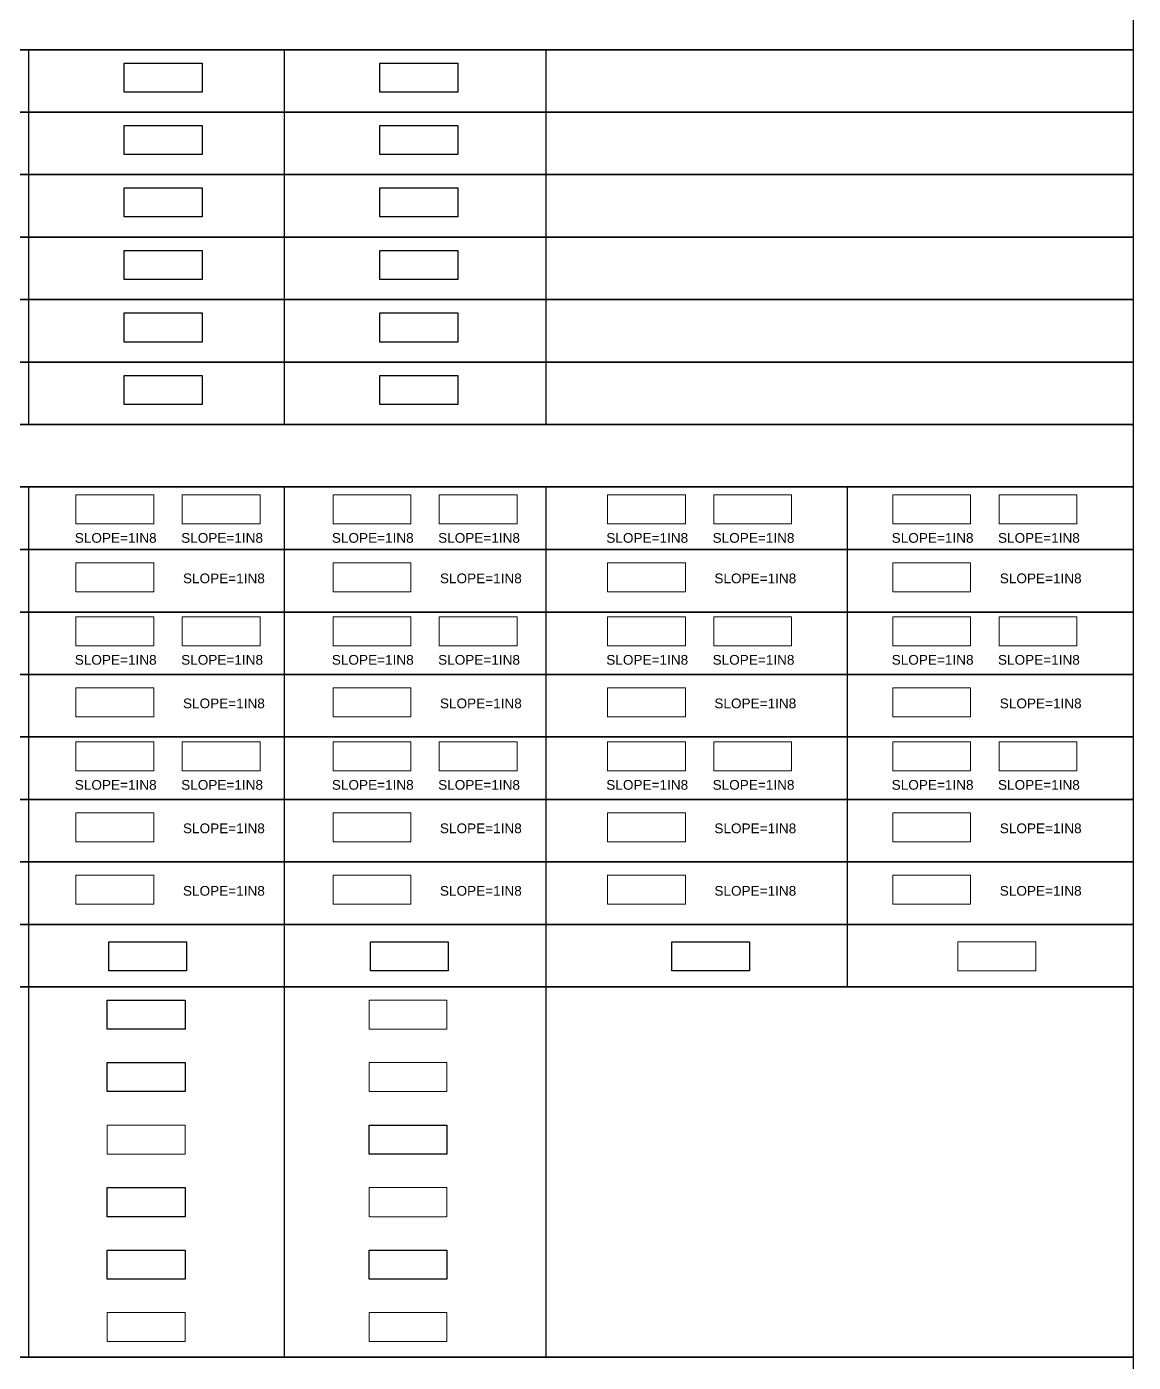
# Model space of a CAD drawing. Header units: metres. Extents: x -9481 to -9285, y 28740 to 57552.
# Drawn here: x -9451.45 to -9442.23, y 28786.04 to 28797.17 of the extents above; entities that cross this region are included whole.
import ezdxf

# ---------------------------------------------------------------- set-up
doc = ezdxf.new("R2010")
doc.units = ezdxf.units.M
doc.linetypes.add('CONTINULUS', pattern=[0])
for name, color, linetype, plot in [('BLK_1_FLR_-1_COURTYARD_INNER', 4, 'Continuous', False), ('BLK_1_FLR_3_COURTYARD_INNER', 7, 'Continuous', False), ('BLK_1_FLR_3_ROOM_1_LIGHT_VENTILATION_1', 4, 'Continuous', False), ('BLK_1_FLR_3_ROOM_2_LIGHT_VENTILATION_2', 1, 'Continuous', False), ('BLK_1_FLR_3_ROOM_4_LIGHT_VENTILATION_4', 1, 'Continuous', False), ('BLK_1_FLR_3_ROOM_5_LIGHT_VENTILATION_5', 1, 'Continuous', False), ('BLK_1_FLR_4_ROOM_3_LIGHT_VENTILATION_3', 7, 'Continuous', False), ('BLK_1_FLR_4_ROOM_5_LIGHT_VENTILATION_5', 7, 'Continuous', False)]:
    doc.layers.add(name, color=color, linetype=linetype, plot=plot)
for name, color, linetype, lineweight in [('BLK_1_FLR_-1_VEHICLE_RAMP_1', 7, 'Continuous', 0), ('BLK_1_FLR_-1_VEHICLE_RAMP_2', 7, 'Continuous', 0), ('BLK_1_FLR_-2_COURTYARD_INNER', 7, 'Continuous', 0), ('BLK_1_FLR_-2_VEHICLE_RAMP_1', 7, 'Continuous', 0), ('BLK_1_FLR_-2_VEHICLE_RAMP_2', 7, 'Continuous', 0), ('BLK_1_FLR_3_ROOM_3_LIGHT_VENTILATION_3', 7, 'Continuous', 0), ('BLK_1_FLR_3_ROOM_6_LIGHT_VENTILATION_6', 7, 'Continuous', 0), ('BLK_1_FLR_3_VEHICLE_RAMP_1', 7, 'Continuous', 0), ('BLK_1_FLR_3_VEHICLE_RAMP_2', 7, 'Continuous', 0), ('BLK_1_FLR_4_ROOM_1_LIGHT_VENTILATION_1', 7, 'Continuous', 0), ('BLK_1_FLR_4_ROOM_2_LIGHT_VENTILATION_2', 7, 'Continuous', 0), ('BLK_1_FLR_4_ROOM_4_LIGHT_VENTILATION_4', 7, 'Continuous', 0), ('BLK_1_FLR_4_ROOM_6_LIGHT_VENTILATION_6', 7, 'Continuous', 0), ('BLK_1_FLR_4_VEHICLE_RAMP_1', 7, 'Continuous', 0), ('BLK_1_FLR_4_VEHICLE_RAMP_2', 7, 'Continuous', 0)]:
    doc.layers.add(name, color=color, linetype=linetype, lineweight=lineweight)
doc.layers.add('BLK_1_FLR_3_UNITFA', color=7, linetype='Continuous')
doc.layers.add('BLK_1_FLR_4_UNITFA', color=7, linetype='Continuous')
doc.layers.add('BLK_1_FLR_4_COURTYARD_INNER', color=7, linetype='Continuous', true_color=0x995f4c, plot=False)
doc.styles.get("Standard").update_dxf_attribs({"font": 'arial.ttf', "height": 0.25})

msp = doc.modelspace()

# ---------------------------------------------------------------- linework, layer by layer
for p, q in [((-9451.44, 28796.981), (-9451.44, 28796.461)), ((-9449.309, 28796.981), (-9449.309, 28796.461)), ((-9447.126, 28796.981), (-9447.126, 28796.461)), ((-9451.44, 28796.461), (-9451.44, 28795.94)), ((-9449.309, 28796.461), (-9449.309, 28795.94)), ((-9447.126, 28796.461), (-9447.126, 28795.94)), ((-9451.44, 28795.94), (-9451.44, 28795.419)), ((-9449.309, 28795.94), (-9449.309, 28795.419)), ((-9447.126, 28795.94), (-9447.126, 28795.419)), ((-9451.44, 28795.419), (-9451.44, 28794.899)), ((-9449.309, 28795.419), (-9449.309, 28794.899)), ((-9447.126, 28795.419), (-9447.126, 28794.899)), ((-9451.44, 28794.899), (-9451.44, 28794.378)), ((-9449.309, 28794.899), (-9449.309, 28794.378)), ((-9447.126, 28794.899), (-9447.126, 28794.378)), ((-9451.44, 28794.378), (-9451.44, 28793.857)), ((-9449.309, 28794.378), (-9449.309, 28793.857)), ((-9447.126, 28794.378), (-9447.126, 28793.857)), ((-9451.44, 28793.337), (-9451.44, 28792.816)), ((-9449.309, 28793.337), (-9449.309, 28792.816)), ((-9447.126, 28793.337), (-9447.126, 28792.816)), ((-9444.614, 28793.337), (-9444.614, 28792.816)), ((-9451.44, 28792.816), (-9451.44, 28792.295)), ((-9449.309, 28792.816), (-9449.309, 28792.295)), ((-9447.126, 28792.816), (-9447.126, 28792.295)), ((-9444.614, 28792.816), (-9444.614, 28792.295)), ((-9451.44, 28792.295), (-9451.44, 28791.775)), ((-9449.309, 28792.295), (-9449.309, 28791.775)), ((-9447.126, 28792.295), (-9447.126, 28791.775)), ((-9444.614, 28792.295), (-9444.614, 28791.775)), ((-9451.44, 28791.775), (-9451.44, 28791.254)), ((-9449.309, 28791.775), (-9449.309, 28791.254)), ((-9447.126, 28791.775), (-9447.126, 28791.254)), ((-9444.614, 28791.775), (-9444.614, 28791.254)), ((-9451.44, 28791.254), (-9451.44, 28790.733)), ((-9449.309, 28791.254), (-9449.309, 28790.733)), ((-9447.126, 28791.254), (-9447.126, 28790.733)), ((-9444.614, 28791.254), (-9444.614, 28790.733)), ((-9451.44, 28790.733), (-9451.44, 28790.213)), ((-9449.309, 28790.733), (-9449.309, 28790.213)), ((-9447.126, 28790.733), (-9447.126, 28790.213)), ((-9444.614, 28790.733), (-9444.614, 28790.213)), ((-9451.44, 28790.213), (-9451.44, 28789.692)), ((-9449.309, 28790.213), (-9449.309, 28789.692)), ((-9447.126, 28790.213), (-9447.126, 28789.692)), ((-9444.614, 28790.213), (-9444.614, 28789.692)), ((-9451.44, 28789.692), (-9451.44, 28789.172)), ((-9449.309, 28789.692), (-9449.309, 28789.172)), ((-9447.126, 28789.692), (-9447.126, 28789.172)), ((-9444.614, 28789.692), (-9444.614, 28789.172)), ((-9451.44, 28789.172), (-9451.44, 28788.651)), ((-9451.44, 28789.172), (-9451.44, 28786.086)), ((-9449.309, 28789.172), (-9449.309, 28788.651)), ((-9449.309, 28789.172), (-9449.309, 28786.086)), ((-9447.126, 28789.172), (-9447.126, 28788.651)), ((-9447.126, 28789.172), (-9447.126, 28786.086)), ((-9442.23, 28789.172), (-9442.23, 28786.086)), ((-9451.44, 28788.651), (-9451.44, 28788.13)), ((-9449.309, 28788.651), (-9449.309, 28788.13)), ((-9447.126, 28788.651), (-9447.126, 28788.13))]:
    msp.add_line(p, q)
for points in [[(-9481.258, 28797.502), (-9442.23, 28797.502), (-9442.23, 28796.981), (-9481.258, 28796.981), (-9481.258, 28797.502)], [(-9481.258, 28793.857), (-9442.23, 28793.857), (-9442.23, 28793.337), (-9481.258, 28793.337), (-9481.258, 28793.857)], [(-9481.258, 28789.172), (-9481.258, 28789.692), (-9442.23, 28789.692), (-9442.23, 28789.172)], [(-9481.258, 28789.172), (-9442.23, 28789.172), (-9442.23, 28786.086), (-9481.258, 28786.086)], [(-9481.258, 28786.086), (-9442.23, 28786.086), (-9442.23, 28785.565), (-9481.258, 28785.565), (-9481.258, 28786.086)]]:
    msp.add_lwpolyline(points, close=True)
for points in [[(-9481.258, 28793.857), (-9481.258, 28796.981), (-9442.23, 28796.981), (-9442.23, 28796.461), (-9461.732, 28796.461)], [(-9461.732, 28796.461), (-9442.23, 28796.461), (-9442.23, 28795.94), (-9461.732, 28795.94)], [(-9461.732, 28795.94), (-9442.23, 28795.94), (-9442.23, 28795.419), (-9461.732, 28795.419)], [(-9461.732, 28795.419), (-9442.23, 28795.419), (-9442.23, 28794.899), (-9461.732, 28794.899)], [(-9461.732, 28794.899), (-9442.23, 28794.899), (-9442.23, 28794.378), (-9461.732, 28794.378)], [(-9461.732, 28794.378), (-9442.23, 28794.378), (-9442.23, 28793.857), (-9481.258, 28793.857)], [(-9481.258, 28792.816), (-9481.258, 28793.337), (-9442.23, 28793.337), (-9442.23, 28792.816), (-9461.732, 28792.816)], [(-9461.732, 28792.816), (-9442.23, 28792.816), (-9442.23, 28792.295), (-9461.732, 28792.295)], [(-9461.732, 28792.295), (-9442.23, 28792.295), (-9442.23, 28791.775), (-9461.732, 28791.775)], [(-9461.732, 28791.775), (-9442.23, 28791.775), (-9442.23, 28791.254), (-9461.732, 28791.254)], [(-9461.732, 28791.254), (-9442.23, 28791.254), (-9442.23, 28790.733), (-9461.732, 28790.733)], [(-9461.732, 28790.733), (-9442.23, 28790.733), (-9442.23, 28790.213), (-9461.732, 28790.213)], [(-9461.732, 28790.213), (-9442.23, 28790.213), (-9442.23, 28789.692), (-9481.258, 28789.692), (-9481.258, 28790.213), (-9481.258, 28790.213)]]:
    msp.add_lwpolyline(points)
at = {"layer": 'BLK_1_FLR_-1_COURTYARD_INNER', "color": 7}
msp.add_lwpolyline([(-9446.077, 28789.546), (-9445.428, 28789.546), (-9445.428, 28789.304), (-9446.077, 28789.304)], close=True, dxfattribs=at)
at = {"layer": 'BLK_1_FLR_-1_VEHICLE_RAMP_1', "color": 1}
msp.add_lwpolyline([(-9446.613, 28793.272), (-9445.964, 28793.272), (-9445.964, 28793.029), (-9446.613, 28793.029)], close=True, dxfattribs=at)
at = {"layer": 'BLK_1_FLR_-1_VEHICLE_RAMP_1', "color": 2}
msp.add_lwpolyline([(-9446.613, 28792.705), (-9445.964, 28792.705), (-9445.964, 28792.463), (-9446.613, 28792.463)], close=True, dxfattribs=at)
at = {"layer": 'BLK_1_FLR_-1_VEHICLE_RAMP_1', "color": 3}
msp.add_lwpolyline([(-9446.613, 28792.255), (-9445.964, 28792.255), (-9445.964, 28792.013), (-9446.613, 28792.013)], close=True, dxfattribs=at)
at = {"layer": 'BLK_1_FLR_-1_VEHICLE_RAMP_1', "color": 4}
msp.add_lwpolyline([(-9446.613, 28791.664), (-9445.964, 28791.664), (-9445.964, 28791.421), (-9446.613, 28791.421)], close=True, dxfattribs=at)
at = {"layer": 'BLK_1_FLR_-1_VEHICLE_RAMP_1', "color": 5}
msp.add_lwpolyline([(-9446.613, 28791.214), (-9445.964, 28791.214), (-9445.964, 28790.972), (-9446.613, 28790.972)], close=True, dxfattribs=at)
at = {"layer": 'BLK_1_FLR_-1_VEHICLE_RAMP_1', "color": 6}
msp.add_lwpolyline([(-9446.613, 28790.622), (-9445.964, 28790.622), (-9445.964, 28790.38), (-9446.613, 28790.38)], close=True, dxfattribs=at)
at = {"layer": 'BLK_1_FLR_-1_VEHICLE_RAMP_1', "color": 8}
msp.add_lwpolyline([(-9446.613, 28790.102), (-9445.964, 28790.102), (-9445.964, 28789.86), (-9446.613, 28789.86)], close=True, dxfattribs=at)
at = {"layer": 'BLK_1_FLR_-1_VEHICLE_RAMP_2', "color": 1, "linetype": 'CONTINULUS', "ltscale": 0.05}
msp.add_lwpolyline([(-9445.727, 28793.272), (-9445.078, 28793.272), (-9445.078, 28793.029), (-9445.727, 28793.029)], close=True, dxfattribs=at)
at = {"layer": 'BLK_1_FLR_-1_VEHICLE_RAMP_2', "color": 3, "linetype": 'CONTINULUS', "ltscale": 0.05}
msp.add_lwpolyline([(-9445.727, 28792.255), (-9445.078, 28792.255), (-9445.078, 28792.013), (-9445.727, 28792.013)], close=True, dxfattribs=at)
at = {"layer": 'BLK_1_FLR_-1_VEHICLE_RAMP_2', "color": 5, "linetype": 'CONTINULUS', "ltscale": 0.05}
msp.add_lwpolyline([(-9445.727, 28791.214), (-9445.078, 28791.214), (-9445.078, 28790.972), (-9445.727, 28790.972)], close=True, dxfattribs=at)
at = {"layer": 'BLK_1_FLR_-2_COURTYARD_INNER', "color": 7}
msp.add_lwpolyline([(-9443.693, 28789.546), (-9443.043, 28789.546), (-9443.043, 28789.304), (-9443.693, 28789.304)], close=True, dxfattribs=at)
at = {"layer": 'BLK_1_FLR_-2_VEHICLE_RAMP_1', "color": 1}
msp.add_lwpolyline([(-9444.235, 28793.272), (-9443.586, 28793.272), (-9443.586, 28793.029), (-9444.235, 28793.029)], close=True, dxfattribs=at)
at = {"layer": 'BLK_1_FLR_-2_VEHICLE_RAMP_1', "color": 2}
msp.add_lwpolyline([(-9444.235, 28792.705), (-9443.586, 28792.705), (-9443.586, 28792.463), (-9444.235, 28792.463)], close=True, dxfattribs=at)
at = {"layer": 'BLK_1_FLR_-2_VEHICLE_RAMP_1', "color": 3}
msp.add_lwpolyline([(-9444.235, 28792.255), (-9443.586, 28792.255), (-9443.586, 28792.013), (-9444.235, 28792.013)], close=True, dxfattribs=at)
at = {"layer": 'BLK_1_FLR_-2_VEHICLE_RAMP_1', "color": 4}
msp.add_lwpolyline([(-9444.235, 28791.664), (-9443.586, 28791.664), (-9443.586, 28791.421), (-9444.235, 28791.421)], close=True, dxfattribs=at)
at = {"layer": 'BLK_1_FLR_-2_VEHICLE_RAMP_1', "color": 5}
msp.add_lwpolyline([(-9444.235, 28791.214), (-9443.586, 28791.214), (-9443.586, 28790.972), (-9444.235, 28790.972)], close=True, dxfattribs=at)
at = {"layer": 'BLK_1_FLR_-2_VEHICLE_RAMP_1', "color": 6}
msp.add_lwpolyline([(-9444.235, 28790.622), (-9443.586, 28790.622), (-9443.586, 28790.38), (-9444.235, 28790.38)], close=True, dxfattribs=at)
at = {"layer": 'BLK_1_FLR_-2_VEHICLE_RAMP_1', "color": 8}
msp.add_lwpolyline([(-9444.235, 28790.102), (-9443.586, 28790.102), (-9443.586, 28789.86), (-9444.235, 28789.86)], close=True, dxfattribs=at)
at = {"layer": 'BLK_1_FLR_-2_VEHICLE_RAMP_2', "color": 1, "linetype": 'CONTINULUS', "ltscale": 0.05}
msp.add_lwpolyline([(-9443.349, 28793.272), (-9442.7, 28793.272), (-9442.7, 28793.029), (-9443.349, 28793.029)], close=True, dxfattribs=at)
at = {"layer": 'BLK_1_FLR_-2_VEHICLE_RAMP_2', "color": 3, "linetype": 'CONTINULUS', "ltscale": 0.05}
msp.add_lwpolyline([(-9443.349, 28792.255), (-9442.7, 28792.255), (-9442.7, 28792.013), (-9443.349, 28792.013)], close=True, dxfattribs=at)
at = {"layer": 'BLK_1_FLR_-2_VEHICLE_RAMP_2', "color": 5, "linetype": 'CONTINULUS', "ltscale": 0.05}
msp.add_lwpolyline([(-9443.349, 28791.214), (-9442.7, 28791.214), (-9442.7, 28790.972), (-9443.349, 28790.972)], close=True, dxfattribs=at)
at = {"layer": 'BLK_1_FLR_3_COURTYARD_INNER', "color": 7}
msp.add_lwpolyline([(-9450.771, 28789.546), (-9450.122, 28789.546), (-9450.122, 28789.304), (-9450.771, 28789.304)], close=True, dxfattribs=at)
at = {"layer": 'BLK_1_FLR_3_ROOM_1_LIGHT_VENTILATION_1', "color": 114, "true_color": 0x139b48}
msp.add_lwpolyline([(-9450.783, 28789.06), (-9450.134, 28789.06), (-9450.134, 28788.818), (-9450.783, 28788.818)], close=True, dxfattribs=at)
at = {"layer": 'BLK_1_FLR_3_ROOM_2_LIGHT_VENTILATION_2', "color": 114, "true_color": 0x139b48}
msp.add_lwpolyline([(-9450.783, 28788.54), (-9450.134, 28788.54), (-9450.134, 28788.298), (-9450.783, 28788.298)], close=True, dxfattribs=at)
at = {"layer": 'BLK_1_FLR_3_ROOM_3_LIGHT_VENTILATION_3', "color": 114, "true_color": 0x139b48}
msp.add_lwpolyline([(-9450.783, 28788.019), (-9450.134, 28788.019), (-9450.134, 28787.777), (-9450.783, 28787.777)], close=True, dxfattribs=at)
at = {"layer": 'BLK_1_FLR_3_ROOM_4_LIGHT_VENTILATION_4', "color": 114, "true_color": 0x139b48}
msp.add_lwpolyline([(-9450.783, 28787.498), (-9450.134, 28787.498), (-9450.134, 28787.256), (-9450.783, 28787.256)], close=True, dxfattribs=at)
at = {"layer": 'BLK_1_FLR_3_ROOM_5_LIGHT_VENTILATION_5', "color": 114, "true_color": 0x139b48}
msp.add_lwpolyline([(-9450.783, 28786.978), (-9450.134, 28786.978), (-9450.134, 28786.736), (-9450.783, 28786.736)], close=True, dxfattribs=at)
at = {"layer": 'BLK_1_FLR_3_ROOM_6_LIGHT_VENTILATION_6', "color": 114, "true_color": 0x139b48}
msp.add_lwpolyline([(-9450.783, 28786.457), (-9450.134, 28786.457), (-9450.134, 28786.215), (-9450.783, 28786.215)], close=True, dxfattribs=at)
at = {"layer": 'BLK_1_FLR_3_UNITFA', "color": 1}
msp.add_lwpolyline([(-9450.642, 28796.87), (-9449.993, 28796.87), (-9449.993, 28796.628), (-9450.642, 28796.628)], close=True, dxfattribs=at)
at = {"layer": 'BLK_1_FLR_3_UNITFA', "color": 2}
msp.add_lwpolyline([(-9450.642, 28796.349), (-9449.993, 28796.349), (-9449.993, 28796.107), (-9450.642, 28796.107)], close=True, dxfattribs=at)
at = {"layer": 'BLK_1_FLR_3_UNITFA', "color": 3}
msp.add_lwpolyline([(-9450.642, 28795.829), (-9449.993, 28795.829), (-9449.993, 28795.587), (-9450.642, 28795.587)], close=True, dxfattribs=at)
at = {"layer": 'BLK_1_FLR_3_UNITFA', "color": 4}
msp.add_lwpolyline([(-9450.642, 28795.308), (-9449.993, 28795.308), (-9449.993, 28795.066), (-9450.642, 28795.066)], close=True, dxfattribs=at)
at = {"layer": 'BLK_1_FLR_3_UNITFA', "color": 5}
msp.add_lwpolyline([(-9450.642, 28794.787), (-9449.993, 28794.787), (-9449.993, 28794.545), (-9450.642, 28794.545)], close=True, dxfattribs=at)
at = {"layer": 'BLK_1_FLR_3_UNITFA', "color": 6}
msp.add_lwpolyline([(-9450.642, 28794.267), (-9449.993, 28794.267), (-9449.993, 28794.025), (-9450.642, 28794.025)], close=True, dxfattribs=at)
at = {"layer": 'BLK_1_FLR_3_VEHICLE_RAMP_1', "color": 1}
msp.add_lwpolyline([(-9451.044, 28793.272), (-9450.395, 28793.272), (-9450.395, 28793.029), (-9451.044, 28793.029)], close=True, dxfattribs=at)
at = {"layer": 'BLK_1_FLR_3_VEHICLE_RAMP_1', "color": 2}
msp.add_lwpolyline([(-9451.044, 28792.705), (-9450.395, 28792.705), (-9450.395, 28792.463), (-9451.044, 28792.463)], close=True, dxfattribs=at)
at = {"layer": 'BLK_1_FLR_3_VEHICLE_RAMP_1', "color": 3}
msp.add_lwpolyline([(-9451.044, 28792.255), (-9450.395, 28792.255), (-9450.395, 28792.013), (-9451.044, 28792.013)], close=True, dxfattribs=at)
at = {"layer": 'BLK_1_FLR_3_VEHICLE_RAMP_1', "color": 4}
msp.add_lwpolyline([(-9451.044, 28791.664), (-9450.395, 28791.664), (-9450.395, 28791.421), (-9451.044, 28791.421)], close=True, dxfattribs=at)
at = {"layer": 'BLK_1_FLR_3_VEHICLE_RAMP_1', "color": 5}
msp.add_lwpolyline([(-9451.044, 28791.214), (-9450.395, 28791.214), (-9450.395, 28790.972), (-9451.044, 28790.972)], close=True, dxfattribs=at)
at = {"layer": 'BLK_1_FLR_3_VEHICLE_RAMP_1', "color": 6}
msp.add_lwpolyline([(-9451.044, 28790.622), (-9450.395, 28790.622), (-9450.395, 28790.38), (-9451.044, 28790.38)], close=True, dxfattribs=at)
at = {"layer": 'BLK_1_FLR_3_VEHICLE_RAMP_1', "color": 8}
msp.add_lwpolyline([(-9451.044, 28790.102), (-9450.395, 28790.102), (-9450.395, 28789.86), (-9451.044, 28789.86)], close=True, dxfattribs=at)
at = {"layer": 'BLK_1_FLR_3_VEHICLE_RAMP_2', "color": 1, "linetype": 'CONTINULUS', "ltscale": 0.05}
msp.add_lwpolyline([(-9450.158, 28793.272), (-9449.509, 28793.272), (-9449.509, 28793.029), (-9450.158, 28793.029)], close=True, dxfattribs=at)
at = {"layer": 'BLK_1_FLR_3_VEHICLE_RAMP_2', "color": 3, "linetype": 'CONTINULUS', "ltscale": 0.05}
msp.add_lwpolyline([(-9450.158, 28792.255), (-9449.509, 28792.255), (-9449.509, 28792.013), (-9450.158, 28792.013)], close=True, dxfattribs=at)
at = {"layer": 'BLK_1_FLR_3_VEHICLE_RAMP_2', "color": 5, "linetype": 'CONTINULUS', "ltscale": 0.05}
msp.add_lwpolyline([(-9450.158, 28791.214), (-9449.509, 28791.214), (-9449.509, 28790.972), (-9450.158, 28790.972)], close=True, dxfattribs=at)
at = {"layer": 'BLK_1_FLR_4_COURTYARD_INNER', "color": 7}
msp.add_lwpolyline([(-9448.589, 28789.546), (-9447.94, 28789.546), (-9447.94, 28789.304), (-9448.589, 28789.304)], close=True, dxfattribs=at)
at = {"layer": 'BLK_1_FLR_4_ROOM_1_LIGHT_VENTILATION_1', "color": 114, "true_color": 0x139b48}
msp.add_lwpolyline([(-9448.601, 28789.06), (-9447.952, 28789.06), (-9447.952, 28788.818), (-9448.601, 28788.818)], close=True, dxfattribs=at)
at = {"layer": 'BLK_1_FLR_4_ROOM_2_LIGHT_VENTILATION_2', "color": 114, "true_color": 0x139b48}
msp.add_lwpolyline([(-9448.601, 28788.54), (-9447.952, 28788.54), (-9447.952, 28788.298), (-9448.601, 28788.298)], close=True, dxfattribs=at)
at = {"layer": 'BLK_1_FLR_4_ROOM_3_LIGHT_VENTILATION_3', "color": 114, "true_color": 0x139b48}
msp.add_lwpolyline([(-9448.601, 28788.019), (-9447.952, 28788.019), (-9447.952, 28787.777), (-9448.601, 28787.777)], close=True, dxfattribs=at)
at = {"layer": 'BLK_1_FLR_4_ROOM_4_LIGHT_VENTILATION_4', "color": 114, "true_color": 0x139b48}
msp.add_lwpolyline([(-9448.601, 28787.498), (-9447.952, 28787.498), (-9447.952, 28787.256), (-9448.601, 28787.256)], close=True, dxfattribs=at)
at = {"layer": 'BLK_1_FLR_4_ROOM_5_LIGHT_VENTILATION_5', "color": 114, "true_color": 0x139b48}
msp.add_lwpolyline([(-9448.601, 28786.978), (-9447.952, 28786.978), (-9447.952, 28786.736), (-9448.601, 28786.736)], close=True, dxfattribs=at)
at = {"layer": 'BLK_1_FLR_4_ROOM_6_LIGHT_VENTILATION_6', "color": 114, "true_color": 0x139b48}
msp.add_lwpolyline([(-9448.601, 28786.457), (-9447.952, 28786.457), (-9447.952, 28786.215), (-9448.601, 28786.215)], close=True, dxfattribs=at)
at = {"layer": 'BLK_1_FLR_4_UNITFA', "color": 1}
msp.add_lwpolyline([(-9448.51, 28796.87), (-9447.861, 28796.87), (-9447.861, 28796.628), (-9448.51, 28796.628)], close=True, dxfattribs=at)
at = {"layer": 'BLK_1_FLR_4_UNITFA', "color": 2}
msp.add_lwpolyline([(-9448.51, 28796.349), (-9447.861, 28796.349), (-9447.861, 28796.107), (-9448.51, 28796.107)], close=True, dxfattribs=at)
at = {"layer": 'BLK_1_FLR_4_UNITFA', "color": 3}
msp.add_lwpolyline([(-9448.51, 28795.829), (-9447.861, 28795.829), (-9447.861, 28795.587), (-9448.51, 28795.587)], close=True, dxfattribs=at)
at = {"layer": 'BLK_1_FLR_4_UNITFA', "color": 4}
msp.add_lwpolyline([(-9448.51, 28795.308), (-9447.861, 28795.308), (-9447.861, 28795.066), (-9448.51, 28795.066)], close=True, dxfattribs=at)
at = {"layer": 'BLK_1_FLR_4_UNITFA', "color": 5}
msp.add_lwpolyline([(-9448.51, 28794.787), (-9447.861, 28794.787), (-9447.861, 28794.545), (-9448.51, 28794.545)], close=True, dxfattribs=at)
at = {"layer": 'BLK_1_FLR_4_UNITFA', "color": 6}
msp.add_lwpolyline([(-9448.51, 28794.267), (-9447.861, 28794.267), (-9447.861, 28794.025), (-9448.51, 28794.025)], close=True, dxfattribs=at)
at = {"layer": 'BLK_1_FLR_4_VEHICLE_RAMP_1', "color": 1}
msp.add_lwpolyline([(-9448.901, 28793.272), (-9448.252, 28793.272), (-9448.252, 28793.029), (-9448.901, 28793.029)], close=True, dxfattribs=at)
at = {"layer": 'BLK_1_FLR_4_VEHICLE_RAMP_1', "color": 2}
msp.add_lwpolyline([(-9448.901, 28792.705), (-9448.252, 28792.705), (-9448.252, 28792.463), (-9448.901, 28792.463)], close=True, dxfattribs=at)
at = {"layer": 'BLK_1_FLR_4_VEHICLE_RAMP_1', "color": 3}
msp.add_lwpolyline([(-9448.901, 28792.255), (-9448.252, 28792.255), (-9448.252, 28792.013), (-9448.901, 28792.013)], close=True, dxfattribs=at)
at = {"layer": 'BLK_1_FLR_4_VEHICLE_RAMP_1', "color": 4}
msp.add_lwpolyline([(-9448.901, 28791.664), (-9448.252, 28791.664), (-9448.252, 28791.421), (-9448.901, 28791.421)], close=True, dxfattribs=at)
at = {"layer": 'BLK_1_FLR_4_VEHICLE_RAMP_1', "color": 5}
msp.add_lwpolyline([(-9448.901, 28791.214), (-9448.252, 28791.214), (-9448.252, 28790.972), (-9448.901, 28790.972)], close=True, dxfattribs=at)
at = {"layer": 'BLK_1_FLR_4_VEHICLE_RAMP_1', "color": 6}
msp.add_lwpolyline([(-9448.901, 28790.622), (-9448.252, 28790.622), (-9448.252, 28790.38), (-9448.901, 28790.38)], close=True, dxfattribs=at)
at = {"layer": 'BLK_1_FLR_4_VEHICLE_RAMP_1', "color": 8}
msp.add_lwpolyline([(-9448.901, 28790.102), (-9448.252, 28790.102), (-9448.252, 28789.86), (-9448.901, 28789.86)], close=True, dxfattribs=at)
at = {"layer": 'BLK_1_FLR_4_VEHICLE_RAMP_2', "color": 1, "linetype": 'CONTINULUS', "ltscale": 0.05}
msp.add_lwpolyline([(-9448.015, 28793.272), (-9447.366, 28793.272), (-9447.366, 28793.029), (-9448.015, 28793.029)], close=True, dxfattribs=at)
at = {"layer": 'BLK_1_FLR_4_VEHICLE_RAMP_2', "color": 3, "linetype": 'CONTINULUS', "ltscale": 0.05}
msp.add_lwpolyline([(-9448.015, 28792.255), (-9447.366, 28792.255), (-9447.366, 28792.013), (-9448.015, 28792.013)], close=True, dxfattribs=at)
at = {"layer": 'BLK_1_FLR_4_VEHICLE_RAMP_2', "color": 5, "linetype": 'CONTINULUS', "ltscale": 0.05}
msp.add_lwpolyline([(-9448.015, 28791.214), (-9447.366, 28791.214), (-9447.366, 28790.972), (-9448.015, 28790.972)], close=True, dxfattribs=at)

# ---------------------------------------------------------------- texts
at = {"layer": 'BLK_1_FLR_-1_VEHICLE_RAMP_1', "color": 1, "insert": (-9446.623, 28792.953), "char_height": 0.081, "attachment_point": 1}
msp.add_mtext_dynamic_manual_height_columns('SLOPE=1IN8', width=0.42206, gutter_width=0.405, heights=[0], dxfattribs=at)
at = {"layer": 'BLK_1_FLR_-1_VEHICLE_RAMP_1', "color": 2, "insert": (-9445.722, 28792.616), "char_height": 0.081, "attachment_point": 1}
msp.add_mtext_dynamic_manual_height_columns('SLOPE=1IN8', width=0.42206, gutter_width=0.405, heights=[0], dxfattribs=at)
at = {"layer": 'BLK_1_FLR_-1_VEHICLE_RAMP_1', "color": 3, "insert": (-9446.623, 28791.937), "char_height": 0.081, "attachment_point": 1}
msp.add_mtext_dynamic_manual_height_columns('SLOPE=1IN8', width=0.42206, gutter_width=0.405, heights=[0], dxfattribs=at)
at = {"layer": 'BLK_1_FLR_-1_VEHICLE_RAMP_1', "color": 4, "insert": (-9445.722, 28791.574), "char_height": 0.081, "attachment_point": 1}
msp.add_mtext_dynamic_manual_height_columns('SLOPE=1IN8', width=0.42206, gutter_width=0.405, heights=[0], dxfattribs=at)
at = {"layer": 'BLK_1_FLR_-1_VEHICLE_RAMP_1', "color": 5, "insert": (-9446.623, 28790.895), "char_height": 0.081, "attachment_point": 1}
msp.add_mtext_dynamic_manual_height_columns('SLOPE=1IN8', width=0.42206, gutter_width=0.405, heights=[0], dxfattribs=at)
at = {"layer": 'BLK_1_FLR_-1_VEHICLE_RAMP_1', "color": 6, "insert": (-9445.722, 28790.533), "char_height": 0.081, "attachment_point": 1}
msp.add_mtext_dynamic_manual_height_columns('SLOPE=1IN8', width=0.42206, gutter_width=0.405, heights=[0], dxfattribs=at)
at = {"layer": 'BLK_1_FLR_-1_VEHICLE_RAMP_1', "color": 8, "insert": (-9445.722, 28790.012), "char_height": 0.081, "attachment_point": 1}
msp.add_mtext_dynamic_manual_height_columns('SLOPE=1IN8', width=0.42206, gutter_width=0.405, heights=[0], dxfattribs=at)
at = {"layer": 'BLK_1_FLR_-1_VEHICLE_RAMP_2', "color": 1, "linetype": 'CONTINULUS', "ltscale": 0.05, "insert": (-9445.737, 28792.953), "char_height": 0.081, "attachment_point": 1}
msp.add_mtext_dynamic_manual_height_columns('SLOPE=1IN8', width=0.42206, gutter_width=0.405, heights=[0], dxfattribs=at)
at = {"layer": 'BLK_1_FLR_-1_VEHICLE_RAMP_2', "color": 3, "linetype": 'CONTINULUS', "ltscale": 0.05, "insert": (-9445.737, 28791.937), "char_height": 0.081, "attachment_point": 1}
msp.add_mtext_dynamic_manual_height_columns('SLOPE=1IN8', width=0.42206, gutter_width=0.405, heights=[0], dxfattribs=at)
at = {"layer": 'BLK_1_FLR_-1_VEHICLE_RAMP_2', "color": 5, "linetype": 'CONTINULUS', "ltscale": 0.05, "insert": (-9445.737, 28790.895), "char_height": 0.081, "attachment_point": 1}
msp.add_mtext_dynamic_manual_height_columns('SLOPE=1IN8', width=0.42206, gutter_width=0.405, heights=[0], dxfattribs=at)
at = {"layer": 'BLK_1_FLR_-2_VEHICLE_RAMP_1', "color": 1, "insert": (-9444.244, 28792.953), "char_height": 0.081, "attachment_point": 1}
msp.add_mtext_dynamic_manual_height_columns('SLOPE=1IN8', width=0.42206, gutter_width=0.405, heights=[0], dxfattribs=at)
at = {"layer": 'BLK_1_FLR_-2_VEHICLE_RAMP_1', "color": 2, "insert": (-9443.343, 28792.616), "char_height": 0.081, "attachment_point": 1}
msp.add_mtext_dynamic_manual_height_columns('SLOPE=1IN8', width=0.42206, gutter_width=0.405, heights=[0], dxfattribs=at)
at = {"layer": 'BLK_1_FLR_-2_VEHICLE_RAMP_1', "color": 3, "insert": (-9444.244, 28791.937), "char_height": 0.081, "attachment_point": 1}
msp.add_mtext_dynamic_manual_height_columns('SLOPE=1IN8', width=0.42206, gutter_width=0.405, heights=[0], dxfattribs=at)
at = {"layer": 'BLK_1_FLR_-2_VEHICLE_RAMP_1', "color": 4, "insert": (-9443.343, 28791.574), "char_height": 0.081, "attachment_point": 1}
msp.add_mtext_dynamic_manual_height_columns('SLOPE=1IN8', width=0.42206, gutter_width=0.405, heights=[0], dxfattribs=at)
at = {"layer": 'BLK_1_FLR_-2_VEHICLE_RAMP_1', "color": 5, "insert": (-9444.244, 28790.895), "char_height": 0.081, "attachment_point": 1}
msp.add_mtext_dynamic_manual_height_columns('SLOPE=1IN8', width=0.42206, gutter_width=0.405, heights=[0], dxfattribs=at)
at = {"layer": 'BLK_1_FLR_-2_VEHICLE_RAMP_1', "color": 6, "insert": (-9443.343, 28790.533), "char_height": 0.081, "attachment_point": 1}
msp.add_mtext_dynamic_manual_height_columns('SLOPE=1IN8', width=0.42206, gutter_width=0.405, heights=[0], dxfattribs=at)
at = {"layer": 'BLK_1_FLR_-2_VEHICLE_RAMP_1', "color": 8, "insert": (-9443.343, 28790.012), "char_height": 0.081, "attachment_point": 1}
msp.add_mtext_dynamic_manual_height_columns('SLOPE=1IN8', width=0.42206, gutter_width=0.405, heights=[0], dxfattribs=at)
at = {"layer": 'BLK_1_FLR_-2_VEHICLE_RAMP_2', "color": 1, "linetype": 'CONTINULUS', "ltscale": 0.05, "insert": (-9443.358, 28792.953), "char_height": 0.081, "attachment_point": 1}
msp.add_mtext_dynamic_manual_height_columns('SLOPE=1IN8', width=0.42206, gutter_width=0.405, heights=[0], dxfattribs=at)
at = {"layer": 'BLK_1_FLR_-2_VEHICLE_RAMP_2', "color": 3, "linetype": 'CONTINULUS', "ltscale": 0.05, "insert": (-9443.358, 28791.937), "char_height": 0.081, "attachment_point": 1}
msp.add_mtext_dynamic_manual_height_columns('SLOPE=1IN8', width=0.42206, gutter_width=0.405, heights=[0], dxfattribs=at)
at = {"layer": 'BLK_1_FLR_-2_VEHICLE_RAMP_2', "color": 5, "linetype": 'CONTINULUS', "ltscale": 0.05, "insert": (-9443.358, 28790.895), "char_height": 0.081, "attachment_point": 1}
msp.add_mtext_dynamic_manual_height_columns('SLOPE=1IN8', width=0.42206, gutter_width=0.405, heights=[0], dxfattribs=at)
at = {"layer": 'BLK_1_FLR_3_VEHICLE_RAMP_1', "color": 1, "insert": (-9451.054, 28792.953), "char_height": 0.081, "attachment_point": 1}
msp.add_mtext_dynamic_manual_height_columns('SLOPE=1IN8', width=0.42206, gutter_width=0.405, heights=[0], dxfattribs=at)
at = {"layer": 'BLK_1_FLR_3_VEHICLE_RAMP_1', "color": 2, "insert": (-9450.152, 28792.616), "char_height": 0.081, "attachment_point": 1}
msp.add_mtext_dynamic_manual_height_columns('SLOPE=1IN8', width=0.42206, gutter_width=0.405, heights=[0], dxfattribs=at)
at = {"layer": 'BLK_1_FLR_3_VEHICLE_RAMP_1', "color": 3, "insert": (-9451.054, 28791.937), "char_height": 0.081, "attachment_point": 1}
msp.add_mtext_dynamic_manual_height_columns('SLOPE=1IN8', width=0.42206, gutter_width=0.405, heights=[0], dxfattribs=at)
at = {"layer": 'BLK_1_FLR_3_VEHICLE_RAMP_1', "color": 4, "insert": (-9450.152, 28791.574), "char_height": 0.081, "attachment_point": 1}
msp.add_mtext_dynamic_manual_height_columns('SLOPE=1IN8', width=0.42206, gutter_width=0.405, heights=[0], dxfattribs=at)
at = {"layer": 'BLK_1_FLR_3_VEHICLE_RAMP_1', "color": 5, "insert": (-9451.054, 28790.895), "char_height": 0.081, "attachment_point": 1}
msp.add_mtext_dynamic_manual_height_columns('SLOPE=1IN8', width=0.42206, gutter_width=0.405, heights=[0], dxfattribs=at)
at = {"layer": 'BLK_1_FLR_3_VEHICLE_RAMP_1', "color": 6, "insert": (-9450.152, 28790.533), "char_height": 0.081, "attachment_point": 1}
msp.add_mtext_dynamic_manual_height_columns('SLOPE=1IN8', width=0.42206, gutter_width=0.405, heights=[0], dxfattribs=at)
at = {"layer": 'BLK_1_FLR_3_VEHICLE_RAMP_1', "color": 8, "insert": (-9450.152, 28790.012), "char_height": 0.081, "attachment_point": 1}
msp.add_mtext_dynamic_manual_height_columns('SLOPE=1IN8', width=0.42206, gutter_width=0.405, heights=[0], dxfattribs=at)
at = {"layer": 'BLK_1_FLR_3_VEHICLE_RAMP_2', "color": 1, "linetype": 'CONTINULUS', "ltscale": 0.05, "insert": (-9450.167, 28792.953), "char_height": 0.081, "attachment_point": 1}
msp.add_mtext_dynamic_manual_height_columns('SLOPE=1IN8', width=0.42206, gutter_width=0.405, heights=[0], dxfattribs=at)
at = {"layer": 'BLK_1_FLR_3_VEHICLE_RAMP_2', "color": 3, "linetype": 'CONTINULUS', "ltscale": 0.05, "insert": (-9450.167, 28791.937), "char_height": 0.081, "attachment_point": 1}
msp.add_mtext_dynamic_manual_height_columns('SLOPE=1IN8', width=0.42206, gutter_width=0.405, heights=[0], dxfattribs=at)
at = {"layer": 'BLK_1_FLR_3_VEHICLE_RAMP_2', "color": 5, "linetype": 'CONTINULUS', "ltscale": 0.05, "insert": (-9450.167, 28790.895), "char_height": 0.081, "attachment_point": 1}
msp.add_mtext_dynamic_manual_height_columns('SLOPE=1IN8', width=0.42206, gutter_width=0.405, heights=[0], dxfattribs=at)
at = {"layer": 'BLK_1_FLR_4_VEHICLE_RAMP_1', "color": 1, "insert": (-9448.911, 28792.953), "char_height": 0.081, "attachment_point": 1}
msp.add_mtext_dynamic_manual_height_columns('SLOPE=1IN8', width=0.42206, gutter_width=0.405, heights=[0], dxfattribs=at)
at = {"layer": 'BLK_1_FLR_4_VEHICLE_RAMP_1', "color": 2, "insert": (-9448.01, 28792.616), "char_height": 0.081, "attachment_point": 1}
msp.add_mtext_dynamic_manual_height_columns('SLOPE=1IN8', width=0.42206, gutter_width=0.405, heights=[0], dxfattribs=at)
at = {"layer": 'BLK_1_FLR_4_VEHICLE_RAMP_1', "color": 3, "insert": (-9448.911, 28791.937), "char_height": 0.081, "attachment_point": 1}
msp.add_mtext_dynamic_manual_height_columns('SLOPE=1IN8', width=0.42206, gutter_width=0.405, heights=[0], dxfattribs=at)
at = {"layer": 'BLK_1_FLR_4_VEHICLE_RAMP_1', "color": 4, "insert": (-9448.01, 28791.574), "char_height": 0.081, "attachment_point": 1}
msp.add_mtext_dynamic_manual_height_columns('SLOPE=1IN8', width=0.42206, gutter_width=0.405, heights=[0], dxfattribs=at)
at = {"layer": 'BLK_1_FLR_4_VEHICLE_RAMP_1', "color": 5, "insert": (-9448.911, 28790.895), "char_height": 0.081, "attachment_point": 1}
msp.add_mtext_dynamic_manual_height_columns('SLOPE=1IN8', width=0.42206, gutter_width=0.405, heights=[0], dxfattribs=at)
at = {"layer": 'BLK_1_FLR_4_VEHICLE_RAMP_1', "color": 6, "insert": (-9448.01, 28790.533), "char_height": 0.081, "attachment_point": 1}
msp.add_mtext_dynamic_manual_height_columns('SLOPE=1IN8', width=0.42206, gutter_width=0.405, heights=[0], dxfattribs=at)
at = {"layer": 'BLK_1_FLR_4_VEHICLE_RAMP_1', "color": 8, "insert": (-9448.01, 28790.012), "char_height": 0.081, "attachment_point": 1}
msp.add_mtext_dynamic_manual_height_columns('SLOPE=1IN8', width=0.42206, gutter_width=0.405, heights=[0], dxfattribs=at)
at = {"layer": 'BLK_1_FLR_4_VEHICLE_RAMP_2', "color": 1, "linetype": 'CONTINULUS', "ltscale": 0.05, "insert": (-9448.025, 28792.953), "char_height": 0.081, "attachment_point": 1}
msp.add_mtext_dynamic_manual_height_columns('SLOPE=1IN8', width=0.42206, gutter_width=0.405, heights=[0], dxfattribs=at)
at = {"layer": 'BLK_1_FLR_4_VEHICLE_RAMP_2', "color": 3, "linetype": 'CONTINULUS', "ltscale": 0.05, "insert": (-9448.025, 28791.937), "char_height": 0.081, "attachment_point": 1}
msp.add_mtext_dynamic_manual_height_columns('SLOPE=1IN8', width=0.42206, gutter_width=0.405, heights=[0], dxfattribs=at)
at = {"layer": 'BLK_1_FLR_4_VEHICLE_RAMP_2', "color": 5, "linetype": 'CONTINULUS', "ltscale": 0.05, "insert": (-9448.025, 28790.895), "char_height": 0.081, "attachment_point": 1}
msp.add_mtext_dynamic_manual_height_columns('SLOPE=1IN8', width=0.42206, gutter_width=0.405, heights=[0], dxfattribs=at)

doc.saveas('drawing.dxf')
